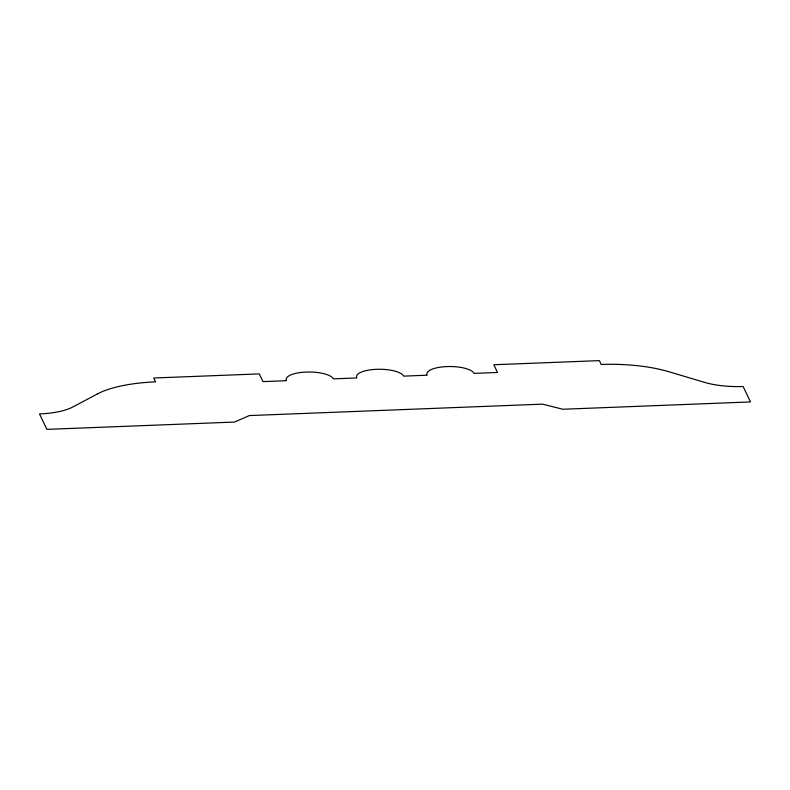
<?xml version="1.0" encoding="UTF-8"?>
<svg xmlns="http://www.w3.org/2000/svg" width="790" height="790" viewBox="0 0 790 790"><rect width="100%" height="100%" fill="white"/><g stroke="black" fill="none" stroke-linecap="round" stroke-linejoin="round"><path stroke-width="1.19" d="M97.288 393.993L72.808 406.998A47.489 15.543 0.8 0 1 39.5 413.93L46.877 429.375L234.512 422.058L249.334 415.579L542.513 404.144L562.865 409.25L750.5 401.932L743.123 386.488A47.489 15.543 0.8 0 1 704.532 382.36L668.745 371.705A83.108 27.196 0.8 0 0 601.21 364.486L599.373 360.625L493.829 364.743L497.512 372.465L474.059 373.384A23.749 7.772 0.8 0 0 446.923 366.57A23.749 7.772 0.8 0 0 427.153 375.211L403.7 376.129A23.749 7.772 0.8 0 0 376.553 369.315A23.749 7.772 0.8 0 0 356.794 377.956L333.341 378.874A23.749 7.772 0.8 0 0 306.194 372.06A23.749 7.772 0.8 0 0 286.424 380.701L262.971 381.619L259.288 373.897L153.744 378.005L155.591 381.866A83.108 27.196 0.8 0 0 97.288 393.993"/></g></svg>
